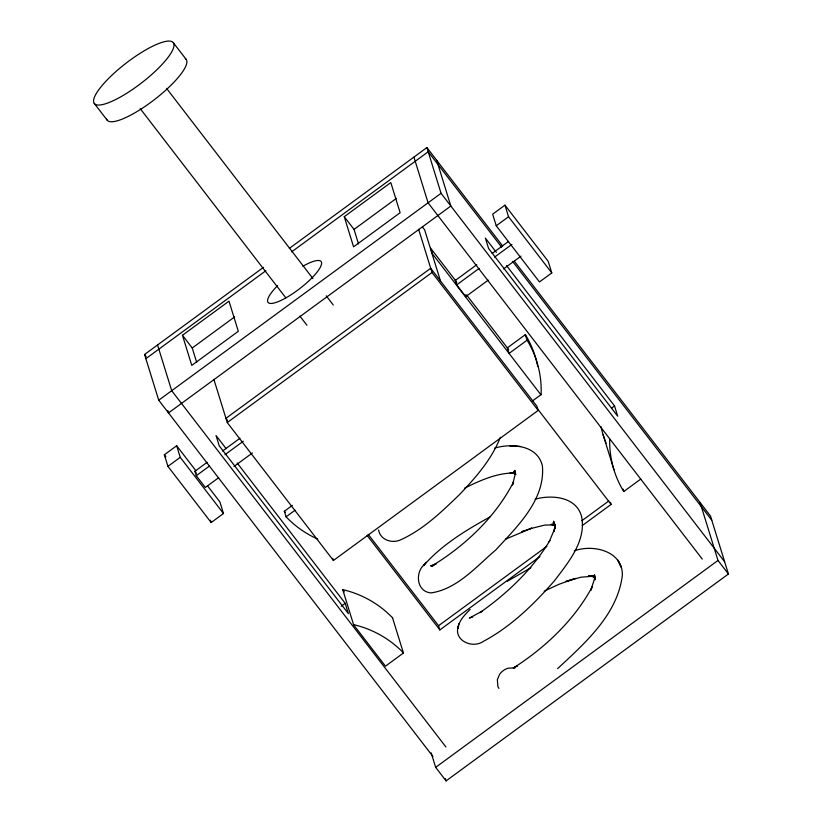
<?xml version="1.0" encoding="UTF-8"?>
<svg xmlns="http://www.w3.org/2000/svg" width="822" height="822" viewBox="0 0 822 822"><rect width="100%" height="100%" fill="white"/><g stroke="black" fill="none" stroke-linecap="round" stroke-linejoin="round"><path stroke-width="1.23" d="M458.851 623.795L457.946 628.604C458.676 620.723 464.892 614.805 470.112 609.41M458.522 625.634C452.809 640.174 472.27 649.144 483.264 641.427C510.924 626.693 533.848 604.324 554.326 580.928C568.084 562.751 586.651 540.917 581.544 516.391C576.201 496.58 551.726 494.536 535.122 499.19M500.331 437.314C491.679 459.519 475.506 477.746 459.303 494.813C441.763 511.654 423.69 529.255 401.321 539.509C392.752 543.979 380.329 540.29 378.593 529.985M426.238 562.32L423.607 565.608C441.733 544.863 465.91 530.272 489.789 517.048M424.666 564.272C414.596 572.41 416.62 591.974 431.149 592.898C457.412 588.973 476.493 566.337 495.789 549.949C516.987 526.748 545.51 499.94 542.376 465.745C537.444 444.928 511.633 443.15 494.659 448.072M557.624 668.625C584.976 643.153 617.599 614.496 622.346 575.287C622.912 550.997 593.124 543.959 574.229 550.863M432.927 756.487L158.728 400.211L144.569 354.488L263.502 267.325M289.354 248.378L426.906 147.58L502.684 246.035M145.864 358.68L265.835 270.767M291.687 251.82L428.2 151.772L501.636 247.186M182.443 335.273L228.989 301.16L238.318 331.297L191.773 365.4L182.443 335.273L192.235 347.994L196.715 362.451M344.254 216.689L390.799 182.576L400.129 212.713L353.583 246.826L344.254 216.689L354.046 229.41L358.515 243.867M192.235 347.994L234.64 316.912M354.046 229.41L396.451 198.328M158.728 400.211L441.054 193.304L426.906 147.58M207.545 485.864L219.895 501.913L223.481 513.514L211.162 522.545L167.935 466.372L164.349 454.782L176.668 445.75L195.965 470.821M504.965 205.161L492.645 214.182L496.231 225.783L539.458 281.946L551.778 272.925L548.192 261.324L504.965 205.161L508.551 216.751L551.778 272.925M227.499 420.35L225.947 418.316L430.697 268.26L536.869 406.202L538.174 410.435L333.413 560.491L227.252 422.549L432.012 272.493L418.634 229.287M167.935 466.372L180.254 457.351L176.668 445.75M496.231 225.783L508.551 216.751M218.642 477.716L205.336 487.467L196.283 475.702L194.917 471.263L207.195 462.262M222.546 451.011L239.942 438.26M488.237 280.148L465.725 296.65L456.672 284.885L455.296 280.446L476.791 264.694M492.142 253.443L508.52 241.442M196.283 475.702L209.589 465.951M224.94 454.7L243.363 441.198M456.672 284.885L479.185 268.383M494.536 257.132L511.942 244.381M234.003 466.464L252.426 452.963M503.588 268.897L520.994 256.145M292.344 505.396L284.35 511.253L286.077 516.822A103.264 99.513 -17.2 0 0 317.806 539.119M286.077 516.822L295.057 510.226M531.906 401.352L540.886 394.766L432.362 253.751L430.636 248.203L455.624 280.672M341.192 606.256L345.189 603.327L237.168 462.981M611.547 408.123L614.537 405.934L506.516 265.578M539.91 556.597L439.852 629.919L438.558 625.727L546.866 546.353M581.945 520.655L608.763 500.999M392.587 617.99L403.427 653.007L385.456 666.18L353.614 624.812L342.774 589.795L344.326 591.819M640.79 479.062L623.806 491.505L623.066 489.09M582.212 525.597L611.095 504.431L610.438 502.334M514.397 261.262L710.485 516.031L728.426 573.992L446.089 780.9L435.66 767.358L717.996 560.45L700.056 502.489M507.318 581.257L530.93 567.735M513.545 667.803L517.408 665.851L513.308 668.07C545.14 647.623 574.054 620.476 592.159 586.959L590.782 590.34L594.357 579.335L594.573 574.784L594.994 579.839L594.214 576.171L594.964 577.763M464.461 488.196C479.709 480.757 495.882 473.174 513.175 473.03M544.205 591.193L558.713 584.38L575.441 578.421L565.752 581.524L580.856 577.219L593.124 576.191L588.46 575.78L594.902 577.219M505.458 539.211L531.772 528.135L521.888 531.69L523.316 531.166M530.046 528.731L544.698 525.104L553.638 524.909L551.13 524.374L555.323 525.443L553.031 524.344L555.158 525.566M472.742 616.993L469.383 618.062L482.011 611.249L479.925 612.647C507.4 593.309 532.512 569.461 549.867 540.486L549.168 541.76L554.357 529.604L553.905 531.608L554.85 526.614L554.901 528.844L554.758 524.662L553.566 521.22L555.117 525.484L552.929 522.895L555.395 525.361M433.718 565.557L430.564 565.824L436.205 563.83L431.601 566.153C465.16 545.695 495.491 517.172 513.565 481.949L512.476 484.99L515.127 474.582L514.88 470.369L515.291 474.53L513.925 471.294L514.911 473.359M509.671 445.873L520.593 446.51M514.325 473.02L510.041 472.763L514.572 473.534L512.425 472.619L515.918 474.212L513.997 472.784L515.63 474.376M515.158 667.834L508.058 668.214A15.382 14.817 -17.2 0 0 499.529 674.461L497.361 679.63L497.844 686.236A12.546 12.094 -17.2 0 0 498.913 688.435M594.645 576.725L592.559 575.462L594.347 576.921M594.696 576.982L593.597 575.636L594.758 577.589M512.568 261.396L711.78 520.223M496.344 252.354L485.381 238.113L488.576 248.419L617.733 416.23L614.537 405.934M441.054 193.304L724.634 561.765M717.996 560.45L728.426 573.992M702.286 559.094L428.077 202.818L413.928 157.094M422.385 226.882L424.645 229.821L440.479 280.97M466.557 294.872L508.726 349.658M455.296 280.446L456.806 282.398M536.848 407.959L611.095 504.431M432.012 272.493L538.174 410.435M173.319 42.703A49.834 12.536 -37.6 0 1 120.557 96.934A49.834 12.536 -37.6 0 1 107.528 79.549A49.834 12.536 -37.6 0 1 173.319 42.703L186.183 59.41M166.547 88.375L312.915 278.555M326.221 295.848L333.27 304.993M140.202 108.617L285.789 297.78M299.886 316.08L306.925 325.235M94.283 103.418L107.148 120.135M368.215 534.341L438.558 625.727M367.167 535.482L439.852 629.919M226.204 448.74L216.032 435.516L219.217 445.812L348.374 613.623L345.189 603.327M144.569 354.488L146.131 356.522M445.904 746.982L171.706 390.707L157.547 344.973M194.917 471.263L196.417 473.225M180.254 457.351L223.481 513.514M164.349 454.782L165.89 456.785M603.122 434.735L613.952 469.752M436.688 160.3L450.846 206.024L168.51 412.932L167.77 410.527M465.036 294.43L465.725 296.65M445.339 778.485L446.089 780.9M431.18 752.86L435.66 767.358M332.766 558.374L333.413 560.491M213.874 379.343L227.252 422.549M210.442 520.223L211.162 522.545M302.886 266.256A33.486 8.425 -37.6 0 1 318.217 270.592A33.486 8.425 -37.6 0 1 277.168 302.044A33.486 8.425 -37.6 0 1 277.641 285.594M353.666 624.638A103.264 99.513 -17.2 0 1 403.489 652.956M342.825 589.631A103.264 99.513 -17.2 0 1 392.649 617.938M623.744 491.535A103.264 99.513 -17.2 0 1 609.698 439.01M606.122 443.181A103.264 99.513 -17.2 0 1 600.974 426.68M527.097 340.205A103.264 99.513 -17.2 0 1 541.082 394.796M525.381 334.646A103.264 99.513 -17.2 0 1 537.722 366.53M285.347 512.383A103.264 99.513 -17.2 0 1 284.299 511.305M185.31 58.609A49.834 12.536 -37.6 0 1 154.248 99.76A49.834 12.536 -37.6 0 1 106.634 119.108M525.309 334.677L507.338 347.86L509.054 353.419L527.036 340.246L525.309 334.677M619.028 562.505L617.846 560.121L621.185 567.108L619.028 562.505"/></g></svg>
